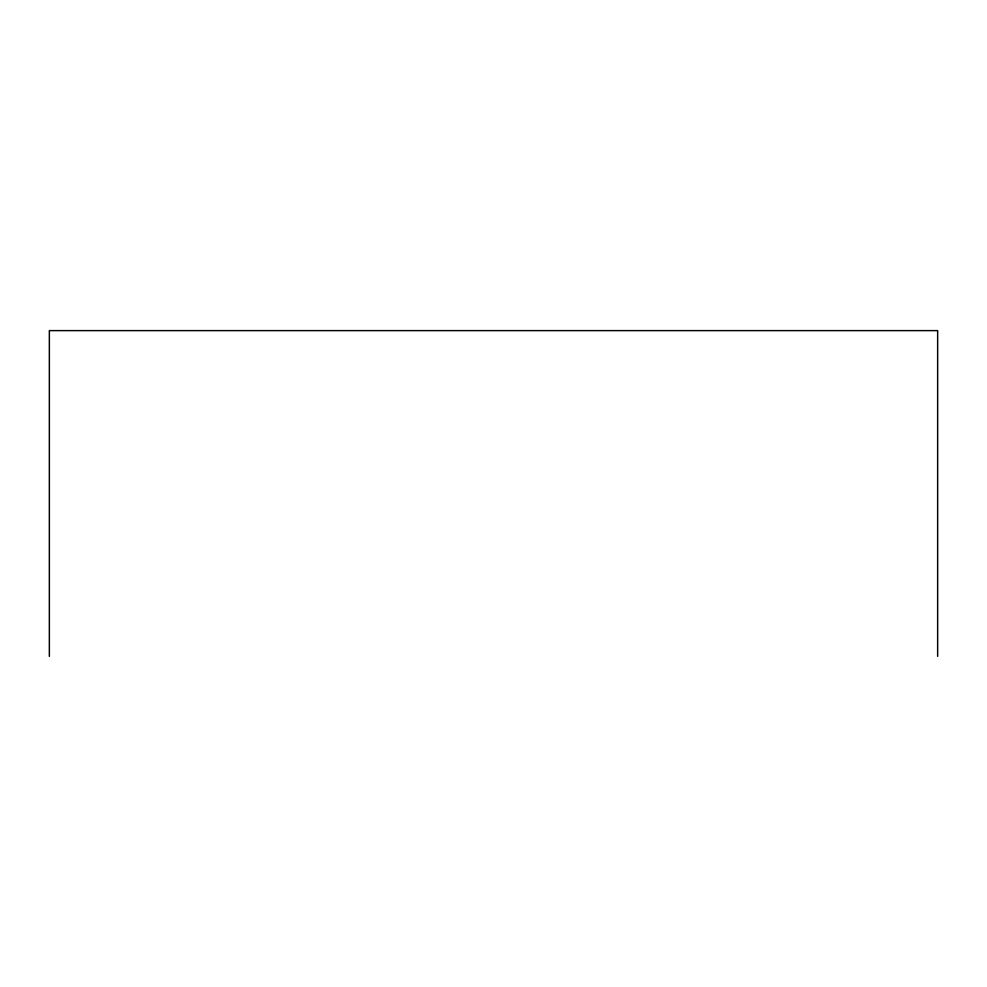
<?xml version="1.0" encoding="UTF-8"?>
<svg xmlns="http://www.w3.org/2000/svg" width="987" height="987" viewBox="0 0 987 987"><rect width="100%" height="100%" fill="white"/><g stroke="black" fill="none" stroke-linecap="round" stroke-linejoin="round"><path stroke-width="1.48" d="M937.65 656.38L937.65 330.62L49.35 330.62L49.35 656.38"/></g></svg>
